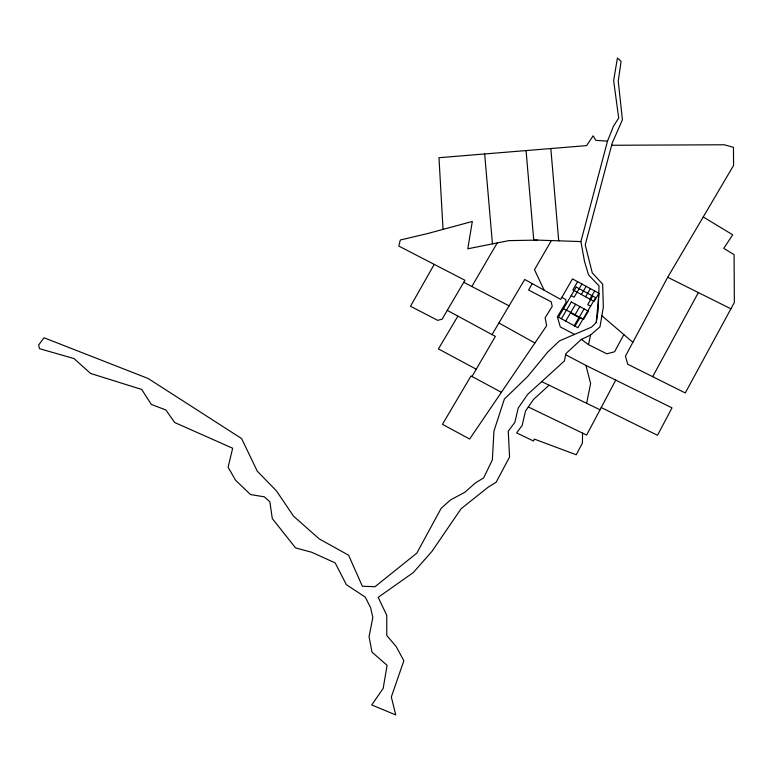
<?xml version="1.0" encoding="UTF-8"?>
<svg xmlns="http://www.w3.org/2000/svg" width="773" height="773" viewBox="0 0 773 773"><rect width="100%" height="100%" fill="white"/><g stroke="black" fill="none" stroke-linecap="round" stroke-linejoin="round"><path stroke-width="1.16" d="M582.552 433.112L582.417 443.074L576.233 454.756L534.288 439.083L533.525 441.025L516.625 432.88L522.123 425.546L525.524 411.033L533.66 399.274L549.11 385.215M596.273 322.476L598.186 309.905L599.046 285.894L588.543 274.84L584.523 261.506L580.9 241.572L607.501 141.15L613.569 125.98L618.7 118.066L613.636 80.624L617.414 58.052L621.077 61.328L618.245 81.175L622.42 119.738L612.206 143.073L585.229 244.819L592.263 272.879L602.66 284.145L603.327 307.045L599.964 326.882L590.572 335.038L581.17 339.521L565.875 353.628L564.406 360.962L527.63 394.414L518.21 408.038L514.847 422.396L508.257 431.17L509.562 457.027L496.131 482.236L488.207 487.135L461.066 508.789L432.03 551.284L413.371 572.503L378.181 597.355L386.761 615.298L386.761 635.435L396.259 646.682L403.844 660.76L391.312 696.995L395.766 714.948L371.745 704.947L383.157 688.453L387.099 665.302L371.997 652.161L369.059 636.623L372.837 617.463L370.576 607.568L365.262 597.123L346.352 584.649L335.173 562.908L311.819 552.299L295.566 547.902L272.299 518.567L269.854 501.803L264.318 496.807L250.51 494.575L235.562 480.217L228.112 467.211L232.663 448.243L174.65 422.493L165.866 409.961L151.334 404.443L141.701 389.457L90.586 373.456L73.986 358.566L39.5 348.671L38.65 344.971L44.032 337.772L148.107 378.47L241.611 438.562L257.283 471.201L276.473 490.884L293.479 516.113L319.259 538.916L348.584 555.198L362.373 586.253L374.992 586.707L416.802 553.159L441.132 508.344L450.417 499.996L464.959 492.198L475.221 483.077L483.627 477.917L492.362 459.887L493.928 431.17L504.354 399.09L527.679 376.499L547.786 352.024L559.401 340.912L591.529 327.114L596.273 322.476L598.92 293.267L572.484 278.889L560.696 299.393L524.722 279.449L492.034 334.593M586.639 403.303L590.611 383.505L585.963 365.416L565.652 354.759M623.821 334.564L614.612 351.763L606.853 353.812L588.504 344.661L590.572 335.038M615.733 380.113L586.639 435.083L528.326 406.985M611.627 145.266L724.272 144.773L733.461 147.343L733.567 165.461L667.698 277.275L625.434 356.189L627.753 364.247L685.274 392.945L734.35 302.465L734.079 254.607L723.77 248.365L732.678 234.789L703.227 216.962M652.663 376.673L698.357 292.581M434.233 264.385L410.511 306.253L437.702 320.351L442.108 319.181L464.931 280.261L398.771 246.036L400.308 239.997L427.711 233.533L472.322 221.455L467.771 248.8L508.895 240.616L537.448 240.113L580.9 241.572M532.211 283.604L528.597 290.03L551.188 301.808L552.202 306.388L545.129 317.78L546.646 325.713L469.626 439.054L442.456 424.319L470.999 375.958L501.406 392.288M551.352 240.587L534.501 269.7L544.192 290.242M471.839 286.503L497.203 242.944M471.994 376.49L495.367 336.4L447.296 310.379M577.653 281.71L572.851 289.865L594.108 301.422L598.92 293.267M561.391 318.747L566.416 310.224L563.498 308.649M581.914 284.02L574.107 297.18L571.199 295.595M565.672 321.075L570.484 312.92L578.987 317.539L574.175 325.694M570.774 312.427L575.576 304.272M581.354 294.484L586.166 286.329M575.025 314.737L579.837 306.581M585.605 296.793L590.417 288.638M579.277 317.056L584.088 308.9M589.857 299.112L594.669 290.957M574.996 326.138L580.021 317.626L582.939 319.21M592.746 296.059L587.722 304.572L590.63 306.156M457.916 316.118L438.426 348.913L476.255 369.204M537.448 240.113L533.756 240.181L526.065 150.58M607.501 141.15L595.848 140.357L593.113 135.816L586.63 145.614L438.987 157.711L443.035 229.33M541.68 381.63L600.041 409.767M585.963 365.416L671.998 407.873L657.494 435.286L601.23 407.526M667.698 277.275L730.92 308.823M463.79 282.319L509.069 305.857M574.542 334.409L560.328 326.95L557.372 316.843L566.078 302.378L565.691 299.451L561.874 297.344M498.914 322.988L534.906 342.99M581.373 339.424L588.504 344.661M601.848 315.742L632.865 342.313M484.661 153.972L492.459 243.891M550.83 148.551L558.715 240.828M576.223 287.083L558.473 317.162L577.914 327.723L595.654 297.644L576.223 287.083M571.324 301.963L566.512 310.118L583.528 319.365L588.34 311.21L571.324 301.963"/></g></svg>
